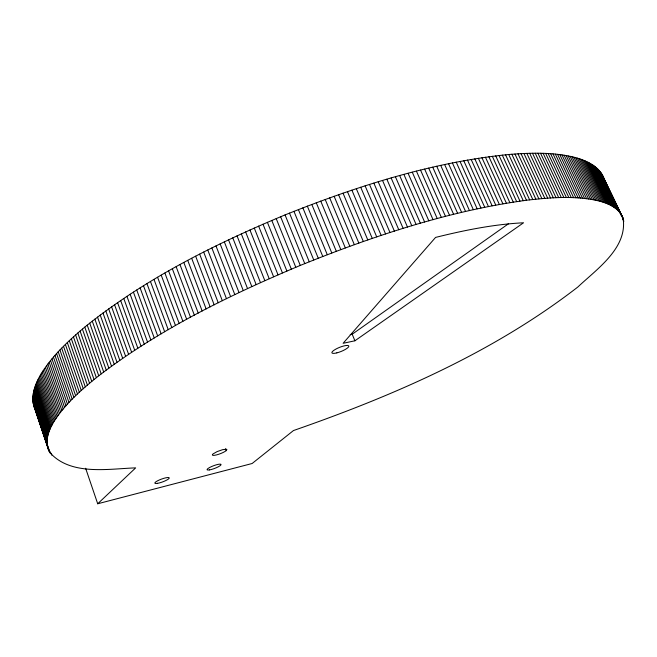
<?xml version="1.0" encoding="UTF-8"?>
<svg xmlns="http://www.w3.org/2000/svg" width="657" height="657" viewBox="0 0 657 657"><rect width="100%" height="100%" fill="white"/><g stroke="black" fill="none" stroke-linecap="round" stroke-linejoin="round"><path stroke-width="0.99" d="M97.712 503.771L135.662 467.874C107.97 468.852 70.825 475.857 50.006 452.73C43.707 442.662 48.585 430.121 54.326 421.014C65.848 403.078 82.256 388.977 98.747 375.779C159.873 329.083 229.613 295.075 300.274 265.428C373.086 236.035 448.419 210.922 526.471 200.245C549.457 197.585 573.044 195.655 595.915 200.254C606.592 202.627 619.116 207.234 623.115 218.469C627.657 248.091 596.663 269.206 577.823 287.027C493.308 352.423 393.822 395.613 293.482 430.54L252.132 463.505L97.712 503.771L85.624 468.252M35.708 410.559C29.655 399.185 34.263 385.651 40.299 375.295C51.566 356.332 68.032 341.155 84.786 327.112C144.778 278.97 214.354 244.338 285.056 214.905C356.833 186.235 431.493 162.246 508.732 154.502C531.562 152.72 555.083 151.915 577.363 158.132C588.541 161.384 600.736 167.79 604.341 179.722M226.205 450.628L226.879 449.536L226.476 449.248L222.723 449.643L217.13 451.597L213.008 453.946A7.761 1.577 -20.7 0 0 216.531 454.907A7.761 1.577 -20.7 0 0 226.205 450.628L225.499 448.739M350.238 334.618L352.209 334.208L508.502 223.75M354.895 340.794L523.547 222.78C493.785 224.292 464.433 230.246 435.575 237.415L343.102 343.299L354.895 340.794L352.209 334.208M602.157 174.663L622.779 217.541M601.566 173.703L623.115 218.469M600.933 172.758L623.411 219.413M608.612 189.068L611.708 195.515M619.231 211.168L621.44 215.767M622.327 217.607L623.649 220.374M600.243 171.838L619.699 212.342M622.524 218.592L623.846 221.352M599.513 170.927L619.009 211.546M598.724 170.04L618.27 210.757M597.886 169.169L617.481 209.994M596.999 168.323L616.636 209.246M596.055 167.494L615.74 208.524M595.061 166.689L614.796 207.817M594.018 165.893L613.794 207.136M592.918 165.129L612.743 206.47M591.768 164.381L611.634 205.83M590.569 163.659L610.476 205.214M589.313 162.952L609.261 204.614M588.007 162.271L607.996 204.04M586.644 161.606L606.674 203.481M585.231 160.973L605.302 202.947M583.769 160.357L603.873 202.438M582.242 159.766L602.387 201.954M580.673 159.199L600.851 201.494M579.039 158.657L599.266 201.058M577.363 158.132L597.615 200.64M575.622 157.639L595.915 200.254M573.832 157.171L594.166 199.892M571.992 156.727L592.351 199.547M570.095 156.3L590.495 199.235M568.141 155.906L588.573 198.948M566.137 155.545L586.602 198.685M564.084 155.2L584.574 198.447M561.965 154.888L582.488 198.233M559.805 154.592L580.353 198.053M557.588 154.329L578.16 197.897M555.313 154.099L575.918 197.765M552.989 153.894L573.618 197.658M550.607 153.713L571.27 197.585M548.176 153.557L568.863 197.535M545.688 153.434L566.4 197.511M543.15 153.344L563.887 197.519M540.563 153.278L561.316 197.56M537.927 153.237L558.696 197.617M535.233 153.229L556.027 197.716M532.49 153.253L553.301 197.831M529.69 153.303L550.525 197.987M526.848 153.385L547.692 198.168M523.949 153.492L544.809 198.373M521.001 153.639L541.877 198.611M518.003 153.804L538.896 198.882M514.965 154.009L535.866 199.178M511.869 154.239L532.786 199.506M508.732 154.502L529.649 199.859M505.537 154.797L526.471 200.245M502.301 155.118L523.243 200.664M499.024 155.471L519.966 201.108M495.69 155.857L516.64 201.584M492.315 156.276L513.273 202.093M488.898 156.719L509.857 202.635M485.433 157.204L506.399 203.202M481.926 157.713L502.892 203.801M478.378 158.255L499.345 204.426M474.789 158.822L495.748 205.083M471.159 159.429L492.118 205.772M467.488 160.062L488.438 206.495M463.768 160.727L484.718 207.242M460.023 161.425L480.965 208.023M456.229 162.156L477.163 208.836M452.402 162.92L473.327 209.673M448.542 163.708L469.459 210.544M444.641 164.529L465.542 211.439M440.707 165.383L461.6 212.367M436.741 166.27L457.617 213.328M432.741 167.182L453.601 214.313M428.709 168.126L449.552 215.332M424.644 169.104L445.479 216.383M420.554 170.114L441.364 217.459M416.431 171.149L437.225 218.559M412.284 172.216L433.053 219.693M408.104 173.308L428.857 220.851M403.899 174.434L424.627 222.041M399.678 175.591L420.381 223.257M395.424 176.774L416.103 224.505M391.153 177.99L411.808 225.778M386.866 179.23L407.488 227.076M382.546 180.503L403.143 228.406M378.218 181.8L398.783 229.753M373.866 183.122L394.397 231.133M369.505 184.477L390.003 232.537M365.12 185.857L385.585 233.966M360.726 187.27L381.159 235.42M356.316 188.699L376.716 236.898M351.897 190.16L372.256 238.401M347.463 191.647L367.789 239.936M343.028 193.158L363.313 241.48M338.577 194.694L358.829 243.057M334.126 196.254L354.328 244.659M329.666 197.839L349.828 246.276M325.199 199.441L345.327 247.919M320.731 201.075L340.811 249.578M316.263 202.726L336.302 251.261M311.796 204.409L331.785 252.97M307.328 206.101L327.276 254.694M302.869 207.826L322.768 256.435M298.401 209.567L318.251 258.201M293.95 211.324L313.75 259.983M289.499 213.106L309.25 261.782M285.056 214.905L304.758 263.597M280.621 216.728L300.274 265.428M276.195 218.567L295.798 267.284M271.784 220.415L291.33 269.148M267.383 222.288L286.879 271.029M262.997 224.185L282.436 272.926M258.62 226.09L278.01 274.84M254.267 228.012L273.599 276.761M249.931 229.942L269.206 278.699M245.611 231.896L264.828 280.646M241.308 233.859L260.476 282.609M237.029 235.838L256.14 284.588M232.775 237.826L251.828 286.567M228.537 239.83L247.533 288.563M224.333 241.85L243.262 290.566M220.144 243.87L239.025 292.579M215.989 245.907L234.812 294.599M211.866 247.952L230.623 296.635M207.768 250.005L226.46 298.672M203.695 252.074L222.329 300.709M199.662 254.144L218.231 302.762M195.655 256.222L214.166 304.815M191.68 258.308L210.133 306.876M187.746 260.394L206.134 308.938M183.837 262.496L202.167 311.007M179.977 264.599L198.242 313.077M176.142 266.701L194.349 315.155M172.356 268.812L190.497 317.224M168.603 270.93L186.678 319.302M164.891 273.041L182.909 321.38M161.22 275.16L179.172 323.458M157.59 277.279L175.485 325.535M154.001 279.397L171.83 327.613M150.461 281.516L168.225 329.691M146.963 283.643L164.661 331.76M143.505 285.762L161.146 333.83M140.097 287.873L157.672 335.899M136.73 289.992L154.247 337.961M133.42 292.102L150.864 340.022M130.152 294.213L147.538 342.075M126.932 296.323L144.253 344.12M123.762 298.426L141.017 346.165M120.642 300.52L137.839 348.202M117.57 302.614L134.701 350.23M114.548 304.7L131.622 352.251M111.575 306.778L128.583 354.271M108.66 308.847L125.61 356.275M105.793 310.917L122.678 358.27M102.977 312.97L119.804 360.258M100.217 315.023L116.979 362.237M97.507 317.06L114.211 364.208M94.854 319.088L111.501 366.163M92.259 321.109L108.84 368.109M89.713 323.121L106.237 370.047M87.225 325.125L103.683 371.969M84.786 327.112L101.186 373.882M82.412 329.091L98.747 375.779M80.088 331.054L96.365 377.66M77.813 333.009L94.041 379.532M75.604 334.947L91.766 381.389M73.444 336.877L89.557 383.236M71.35 338.79L87.397 385.068M69.305 340.696L85.295 386.883M67.318 342.576L83.25 388.681M65.388 344.449L81.263 390.463M63.515 346.305L79.333 392.229M61.692 348.153L77.46 393.978M59.935 349.976L75.645 395.711M58.227 351.782L73.888 397.428M56.584 353.581L72.188 399.136M54.991 355.355L70.545 400.811M53.463 357.112L68.952 402.478M51.985 358.862L67.425 404.129M50.564 360.586L65.955 405.755M49.201 362.294L64.534 407.373M47.887 363.986L63.179 408.966M46.639 365.653L61.873 410.535M45.44 367.312L60.625 412.095M44.306 368.947L59.442 413.631M43.222 370.564L58.301 415.142M42.196 372.158L57.225 416.645M41.219 373.743L56.206 418.115M40.299 375.295L55.237 419.577M39.436 376.839L54.326 421.014M38.632 378.358L53.472 422.426M37.876 379.861L52.667 423.831M37.178 381.339L51.928 425.202M36.529 382.801L51.23 426.557M35.938 384.238L50.597 427.896M35.396 385.659L50.006 429.21M34.911 387.055L49.48 430.499M34.476 388.435L49.004 431.772M34.09 389.79L48.577 433.029M33.762 391.12L48.199 434.252M33.482 392.443L47.879 435.468M33.252 393.732L47.616 436.65M33.08 395.005L47.394 437.817M32.957 396.253L47.23 438.966M32.875 397.485L47.115 440.083M32.85 398.692L47.041 441.192M51.147 453.223L51.78 455.129M32.875 399.883L47.025 442.268M32.94 401.049L47.058 443.327M49.916 451.638L50.556 453.552M36.25 411.512L41.046 425.892M46.811 443.147L50.006 452.73M33.064 402.191L47.14 444.362M33.228 403.316L49.505 451.885M33.45 404.416L49.045 451.022M33.712 405.492L48.634 450.135M336.811 352.883A9.108 2.193 -22 0 0 348.801 346.001A9.108 2.193 -22 0 0 335.448 349.335A9.108 2.193 -22 0 0 336.811 352.883M209.567 469.895A7.449 1.445 -20.6 0 0 220.957 464.885A7.449 1.445 -20.6 0 0 211.694 466.495A7.449 1.445 -20.6 0 0 209.567 469.895M157.614 483.322A7.67 1.511 -20.1 0 0 169.202 478.214A7.67 1.511 -20.1 0 0 159.339 479.963A7.67 1.511 -20.1 0 0 157.614 483.322"/></g></svg>
